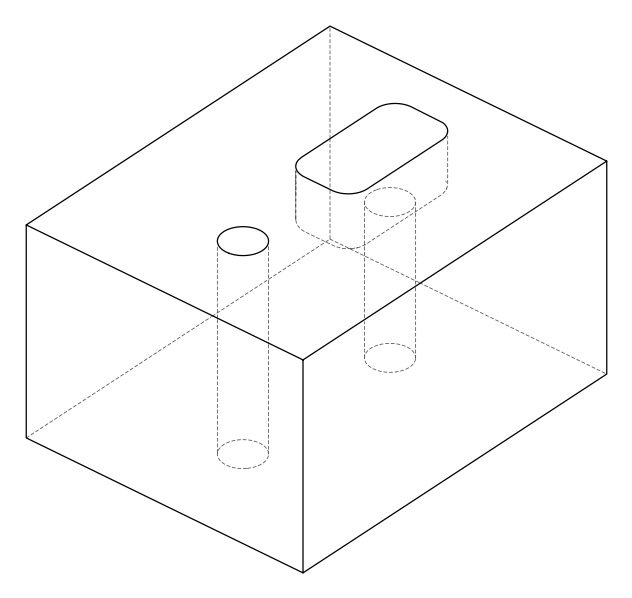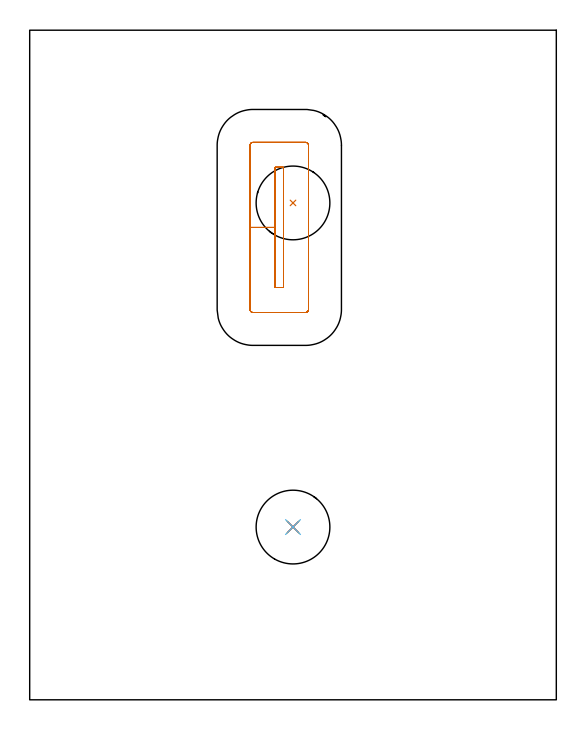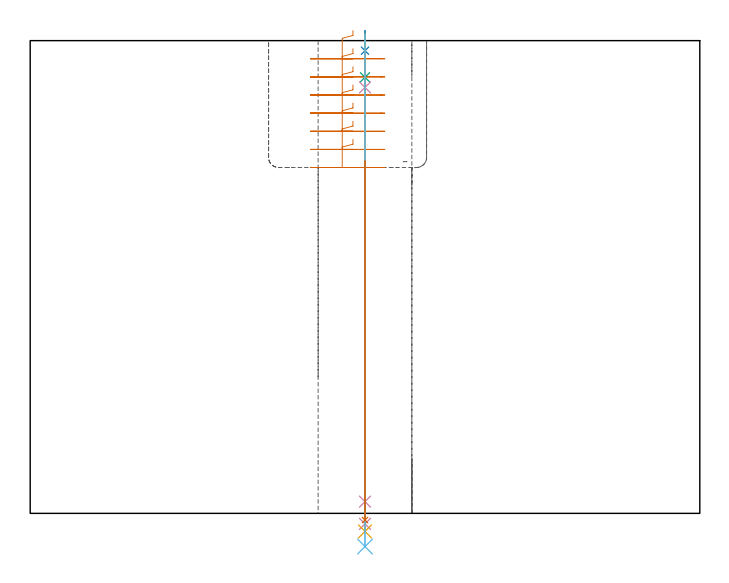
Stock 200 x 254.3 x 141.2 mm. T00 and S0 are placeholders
(PLAN: 7 operations, 6 tool changes, 7.2 min)
(1 MILL_RECTANGULAR_POCKET | POCKET_RECTANGULAR_STRAIGHT | NXT0201_007 | Follow Part, ap 6.25, ae 75% | 4.85 min | 153731 mm3)
(2 SPOT_DRILL | STEP1HOLE | NXT0321_9005460120000 | 0.05 min | 178 mm3)
(3 DRILL_BLIND_HOLE_INTO_CENTER | STEP1HOLE | UGT0301_193 | 0.05 min | 313 mm3)
(4 GUN_DRILL_THROUGH_HOLE | STEP1HOLE | UGT0307_003 | 0.65 min | 5050 mm3)
(5 SPADE_DRILL_TO_ENLARGE_THROUGH_HOLE | STEP1HOLE | UGT0306_008 | 0.6 min | 28392 mm3)
(6 DRILL_TO_ENLARGE_THROUGH_HOLE | STEP1HOLE | UGT0301_391 | 0.61 min | 52975 mm3)
(7 INDEXABLE_INSERT_DRILL_THROUGH_HOLE_FROM_SOLID | STEP1HOLE_1 | NXT0302_027 | 0.44 min | 63584 mm3)
(TOOL NXT0201_007 | ENDMILL 25mm [R216.25-25050GCK54P 1620] | D25 R3 FL54 Z5)
(TOOL NXT0321_9005460120000 | NC Spot Drill, 142deg, 12mm, Carbide, Uncoated | D12 PA142 FL30 Z2)
(TOOL UGT0301_193 | Twist Drill 7.3 mm | D7.3 PA118 FL66 Z2)
(TOOL UGT0307_003 | Gun Drill 7 mm | D7 PA130 FL24 Z1)
(TOOL UGT0306_008 | Spade Drill 17.5mm | D17.5 PA132 FL10 Z2)
(TOOL UGT0301_391 | Twist Drill 28 mm | D28 PA118 FL165 Z2)
(TOOL NXT0302_027 | Index. Insert Drill 28mm [880-D2800L32-05] | D28 PA176 FL140 Z2)
(OP 1 MILL_RECTANGULAR_POCKET)
G17 G21 G94 G90
T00 M6
G54
G17 G0 G90 X96.4 Y196.798 S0 M3
G43 Z151.2 H1
Z144.2
G94 G1 Y202.2 Z142.752 F250.
X93.2 Z141.895
Y179.4 Z135.786
Y156.6 F500.
X96.4
Y202.2
X93.2
Y179.4
X83.7
Y148.2
G3 X84.8 Y147.1 R1.1
G1 X104.8
G3 X105.9 Y148.2 R1.1
G1 Y210.6
G3 X104.8 Y211.7 R1.1
G1 X84.8
G3 X83.7 Y210.6 R1.1
G1 Y179.4
Y178.4
G0 X96.4 Y196.798 Z138.786
G1 Y202.2 Z137.338 F250.
X93.2 Z136.481
Y179.4 Z130.371
Y156.6 F500.
X96.4
Y202.2
X93.2
Y179.4
X83.7
Y148.2
G3 X84.8 Y147.1 R1.1
G1 X104.8
G3 X105.9 Y148.2 R1.1
G1 Y210.6
G3 X104.8 Y211.7 R1.1
G1 X84.8
G3 X83.7 Y210.6 R1.1
G1 Y179.4
Y178.4
G0 X96.4 Y196.798 Z133.371
G1 Y202.2 Z131.924 F250.
X93.2 Z131.066
Y179.4 Z124.957
Y156.6 F500.
X96.4
Y202.2
X93.2
Y179.4
X83.7
Y148.2
G3 X84.8 Y147.1 R1.1
G1 X104.8
G3 X105.9 Y148.2 R1.1
G1 Y210.6
G3 X104.8 Y211.7 R1.1
G1 X84.8
G3 X83.7 Y210.6 R1.1
G1 Y179.4
Y178.4
G0 X96.4 Y196.798 Z127.957
G1 Y202.2 Z126.509 F250.
X93.2 Z125.652
Y179.4 Z119.543
Y156.6 F500.
X96.4
Y202.2
X93.2
Y179.4
X83.7
Y148.2
G3 X84.8 Y147.1 R1.1
G1 X104.8
G3 X105.9 Y148.2 R1.1
G1 Y210.6
G3 X104.8 Y211.7 R1.1
G1 X84.8
G3 X83.7 Y210.6 R1.1
G1 Y179.4
Y178.4
G0 X96.4 Y196.798 Z122.543
G1 Y202.2 Z121.095 F250.
X93.2 Z120.238
Y179.4 Z114.129
Y156.6 F500.
X96.4
Y202.2
X93.2
Y179.4
X83.7
Y148.2
G3 X84.8 Y147.1 R1.1
G1 X104.8
G3 X105.9 Y148.2 R1.1
G1 Y210.6
G3 X104.8 Y211.7 R1.1
G1 X84.8
G3 X83.7 Y210.6 R1.1
G1 Y179.4
Y178.4
G0 X96.4 Y196.798 Z117.129
G1 Y202.2 Z115.681 F250.
X93.2 Z114.824
Y179.4 Z108.714
Y156.6 F500.
X96.4
Y202.2
X93.2
Y179.4
X83.7
Y148.2
G3 X84.8 Y147.1 R1.1
G1 X104.8
G3 X105.9 Y148.2 R1.1
G1 Y210.6
G3 X104.8 Y211.7 R1.1
G1 X84.8
G3 X83.7 Y210.6 R1.1
G1 Y179.4
Y178.4
G0 X96.4 Y196.798 Z111.714
G1 Y202.2 Z110.267 F250.
X93.2 Z109.409
Y179.4 Z103.3
Y156.6 F500.
X96.4
Y202.2
X93.2
Y179.4
X83.7
Y148.2
G3 X84.8 Y147.1 R1.1
G1 X104.8
G3 X105.9 Y148.2 R1.1
G1 Y210.6
G3 X104.8 Y211.7 R1.1
G1 X84.8
G3 X83.7 Y210.6 R1.1
G1 Y179.4
Y178.4
G0 Z151.2
M5
M2
(OP 2 SPOT_DRILL)
G17 G21 G94 G90
T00 M6
G54
G17 G0 G90 X100. Y65.6 S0 M3
G43 Z151.2 H0
G94 G81 G98 Z138.2 F250. R144.2
G80
M5
M2
(OP 3 DRILL_BLIND_HOLE_INTO_CENTER)
G17 G21 G94 G90
T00 M6
G54
G17 G0 G90 X100. Y65.6 S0 M3
G43 Z151.2 H0
G94 G81 G98 Z130.25 F250. R143.2
G80
M5
M2
(OP 4 GUN_DRILL_THROUGH_HOLE)
G17 G21 G94 G90
T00 M6
G54
G17 G0 G90 X100. Y65.6 M8
G43 Z151.2 H0
Z139.073
S716 M3
G94 G1 Z127.221 F125. M26
G4 X.084
Z3.5 F250.
G4 X.084
Z-3.132 F125.
G4 X.084
M5
M9
G0 Z139.073
Z151.2
M2
(OP 5 SPADE_DRILL_TO_ENLARGE_THROUGH_HOLE)
G17 G21 G94 G90
T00 M6
G54
G17 G0 G90 X100. Y65.6 S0 M3
G43 Z151.2 H0
G94 G73 G98 Z-5.396 F250. Q16.288 R143.2
G80
M5
M2
(OP 6 DRILL_TO_ENLARGE_THROUGH_HOLE)
G17 G21 G94 G90
T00 M6
G54
G17 G0 G90 X100. Y65.6 S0 M3
G43 Z151.2 H0
G94 G73 G98 Z-9.912 F250. Q25.185 R143.2
G80
M5
M2
(OP 7 INDEXABLE_INSERT_DRILL_THROUGH_HOLE_FROM_SOLID)
G17 G21 G94 G90
T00 M6
G54
G17 G0 G90 X100. Y188.7 S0 M3
G43 Z151.2 H1
G94 G81 G98 Z-1.989 F250. R105.3
G80
M5
M2
